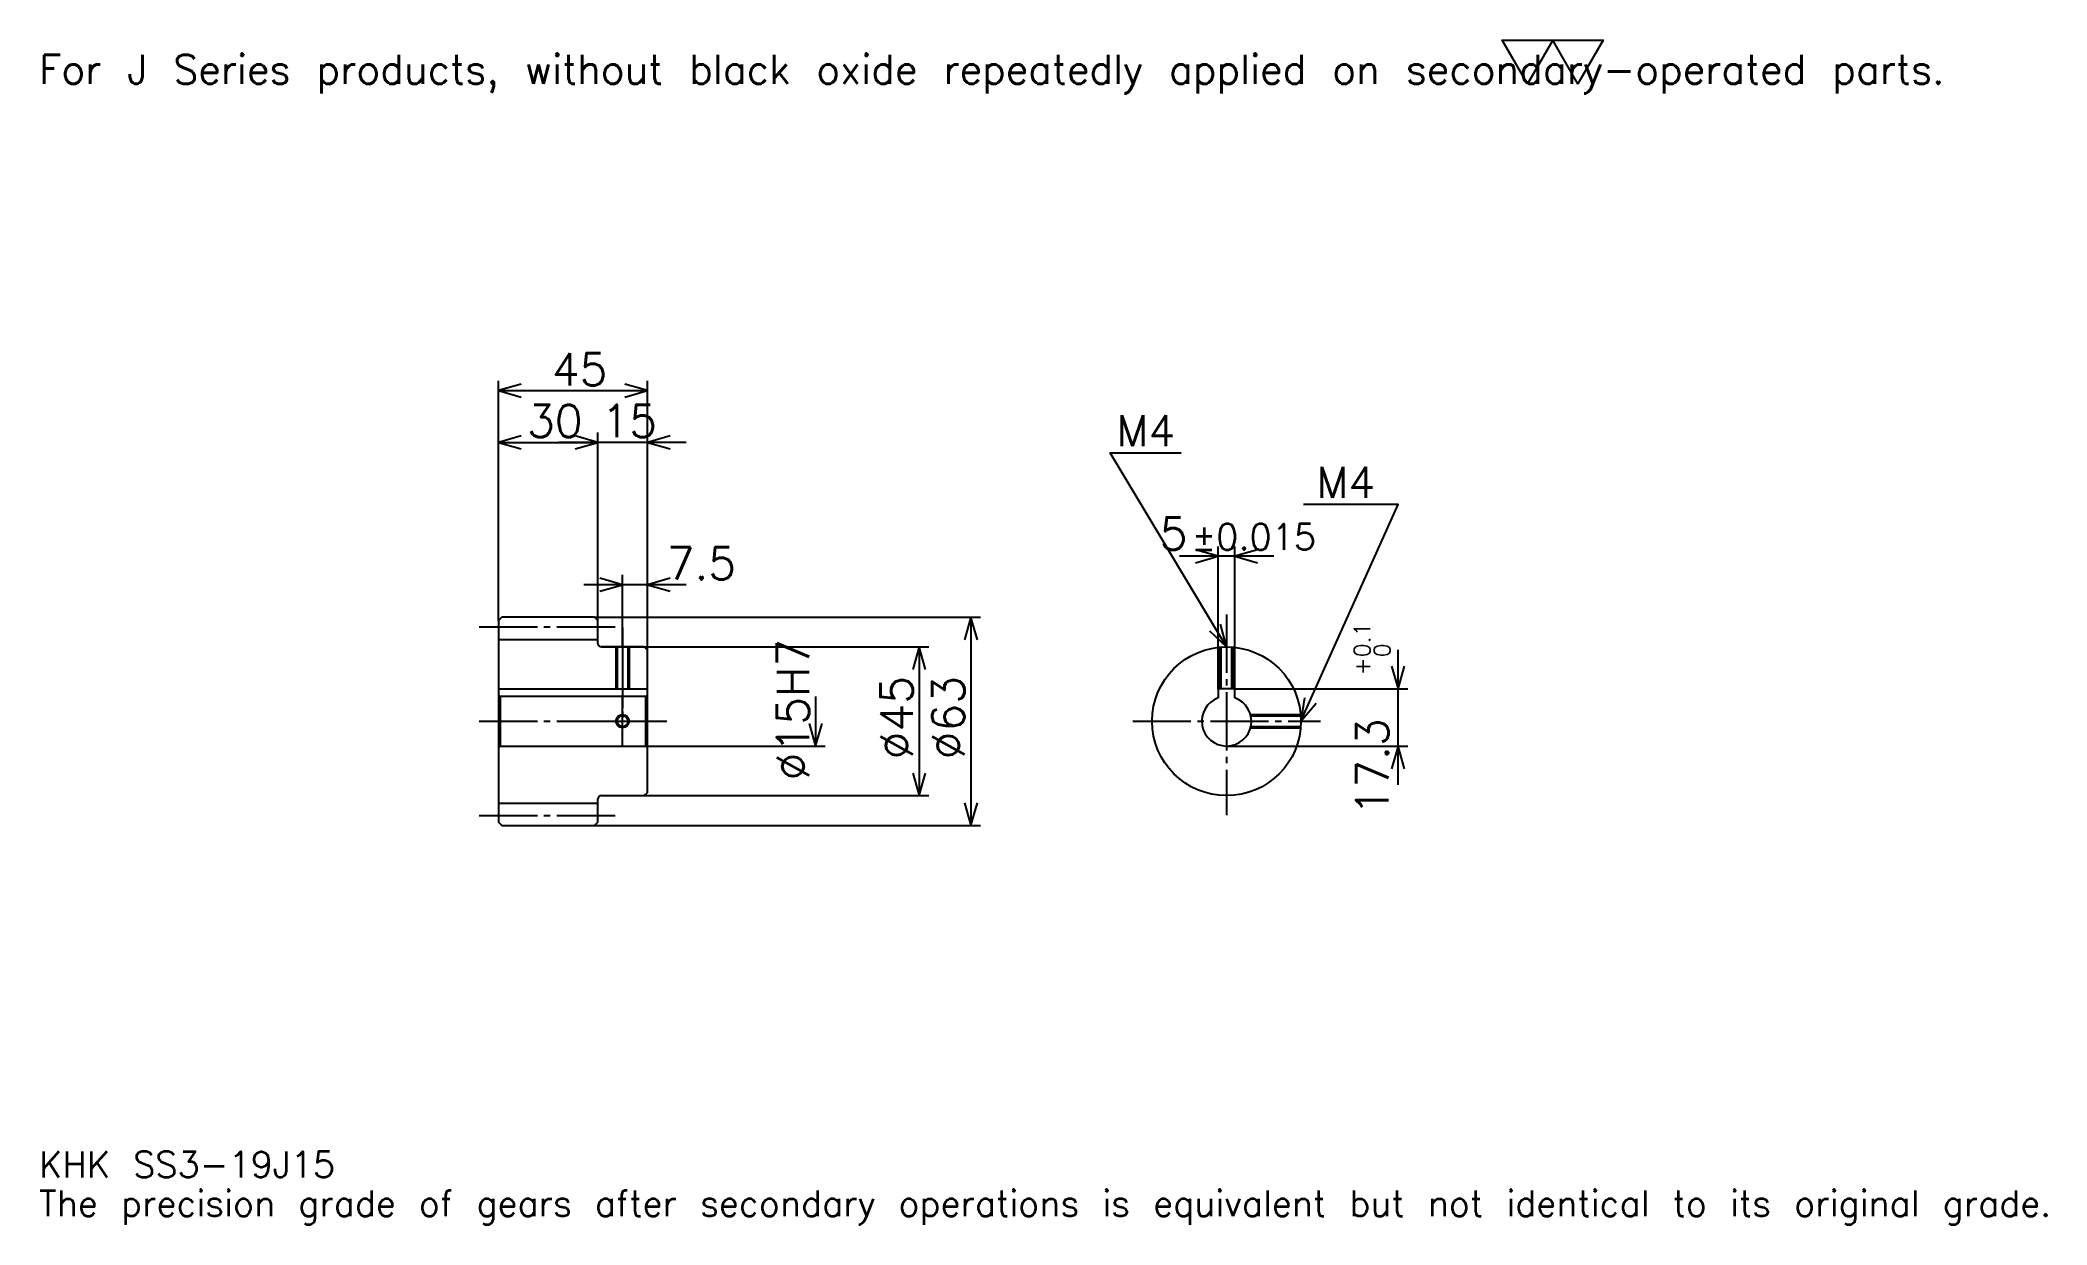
# Model space of a CAD drawing. Extents: x 20 to 627, y 7 to 365.
import ezdxf

# ---------------------------------------------------------------- set-up
doc = ezdxf.new("R2010")
doc.units = 0
doc.linetypes.add('DASHDOT', pattern=[23.478262, 17.608696, -1.956522, 1.956522, -1.956522])
doc.layers.get('0').update_dxf_attribs({"linetype": 'CONTINUOUS'})
doc.layers.add('DASHDOT', color=6, linetype='DASHDOT')
doc.styles.add('KANJI', font='TXT', dxfattribs={"bigfont": 'BIGFONT'})

msp = doc.modelspace()

# ---------------------------------------------------------------- linework, layer by layer
at = {"color": 5}
for p, q in [((158.478271, 190.956512), (158.478271, 262.369568)), ((203.478271, 190.956512), (203.478271, 262.369568)), ((158.478271, 259.434784), (203.478271, 259.434784)), ((158.478271, 243.782593), (188.478271, 243.782593)), ((215.217407, 243.782593), (176.739136, 243.782593)), ((188.478271, 190.956512), (188.478271, 246.717377)), ((392.826111, 209.347809), (364.347839, 209.347809)), ((376.086975, 169.256516), (376.086975, 212.282593)), ((381.086975, 169.256516), (381.086975, 212.282593)), ((215.217407, 200.73912), (184.239136, 200.73912)), ((195.978271, 190.956512), (195.978271, 203.673904)), ((158.478271, 189.956512), (158.478271, 190.956512)), ((187.478271, 190.956512), (203.478271, 190.956512)), ((188.478271, 189.956512), (188.478271, 190.956512)), ((195.978271, 181.956512), (195.978271, 190.956512)), ((195.978271, 181.956512), (195.978271, 190.956512)), ((203.478271, 190.956512), (304.239136, 190.956512)), ((203.478271, 180.956512), (203.478271, 190.956512)), ((301.304352, 190.956512), (301.304352, 127.956512)), ((189.478271, 181.956512), (203.478271, 181.956512)), ((203.478271, 181.956512), (288.586975, 181.956512)), ((285.652191, 181.956512), (285.652191, 136.956512)), ((430.434784, 140.217377), (430.434784, 180.995636)), ((254.347839, 166.956512), (254.347839, 151.956512)), ((381.086975, 169.256516), (433.369568, 169.256516)), ((203.478271, 151.956512), (257.282623, 151.956512)), ((378.586975, 151.956512), (433.369568, 151.956512)), ((189.478271, 136.956512), (203.478271, 136.956512)), ((203.478271, 136.956512), (288.586975, 136.956512)), ((187.478271, 127.956512), (203.478271, 127.956512)), ((203.478271, 127.956512), (304.239136, 127.956512))]:
    msp.add_line(p, q, dxfattribs=at)
at = {"color": 4}
for p, q in [((158.478271, 184.206512), (188.478271, 184.206512)), ((158.478271, 169.256516), (203.478271, 169.256516)), ((158.978271, 166.956512), (158.978271, 151.956512)), ((202.978271, 166.956512), (203.478271, 167.456512)), ((202.978271, 151.956512), (203.478271, 151.456512)), ((158.478271, 134.706512), (188.478271, 134.706512))]:
    msp.add_line(p, q, dxfattribs=at)
at = {"color": 7}
msp.add_lwpolyline([(469.565216, 352.17392), (461.934784, 365.399994), (492.456512, 365.399994), (484.82608, 352.17392), (477.195648, 365.399994), (469.565216, 352.17392)], dxfattribs=at)
at = {"color": 5}
for points in [[(165.326096, 261.391296), (158.478271, 259.434784), (165.326096, 257.478271)], [(196.630447, 257.478271), (203.478271, 259.434784), (196.630447, 261.391296)], [(165.326096, 245.73912), (158.478271, 243.782593), (165.326096, 241.82608)], [(181.630447, 241.82608), (188.478271, 243.782593), (181.630447, 245.73912)], [(181.630447, 241.82608), (188.478271, 243.782593), (181.630447, 245.73912)], [(210.326096, 245.73912), (203.478271, 243.782593), (210.326096, 241.82608)], [(378.586975, 181.956512), (343.369568, 240.652161), (364.891296, 240.652161)], [(401.086975, 159.456512), (430.434784, 225), (401.869568, 225)], [(369.239136, 207.391296), (376.086975, 209.347809), (369.239136, 211.304337)], [(387.934784, 211.304337), (381.086975, 209.347809), (387.934784, 207.391296)], [(189.130447, 198.782593), (195.978271, 200.73912), (189.130447, 202.695648)], [(210.326096, 202.695648), (203.478271, 200.73912), (210.326096, 198.782593)], [(303.260864, 184.108688), (301.304352, 190.956512), (299.347839, 184.108688)], [(373.386078, 186.821854), (378.586975, 181.956512), (376.741486, 188.835098)], [(287.608704, 175.108688), (285.652191, 181.956512), (283.695679, 175.108688)], [(428.478271, 176.10434), (430.434784, 169.256516), (432.391296, 176.10434)], [(402.099731, 166.505981), (401.086975, 159.456512), (405.671112, 164.90686)], [(252.391327, 158.804337), (254.347839, 151.956512), (256.304352, 158.804337)], [(432.391296, 145.108688), (430.434784, 151.956512), (428.478271, 145.108688)], [(283.695679, 143.804337), (285.652191, 136.956512), (287.608704, 143.804337)], [(299.347839, 134.804337), (301.304352, 127.956512), (303.260864, 134.804337)]]:
    msp.add_lwpolyline(points, dxfattribs=at)
at = {"color": 4}
for points in [[(188.478271, 182.956512), (188.478271, 189.956512), (187.478271, 190.956512), (159.478271, 190.956512), (158.478271, 189.956512), (158.478271, 151.456512)], [(189.478271, 136.956512), (202.478271, 136.956512), (203.478271, 137.956512), (203.478271, 180.956512), (202.478271, 181.956512), (189.478271, 181.956512)], [(193.978271, 181.956512), (193.978271, 169.256516)], [(194.358276, 181.956512), (194.358276, 169.256516)], [(197.598267, 181.956512), (197.598267, 169.256516)], [(197.978271, 181.956512), (197.978271, 169.256516)], [(376.586975, 169.256516), (376.586975, 181.867447)], [(376.96698, 169.256516), (376.96698, 181.898117)], [(380.20697, 169.256516), (380.20697, 181.898117)], [(380.586975, 169.256516), (380.586975, 181.867447)], [(158.478271, 151.456512), (158.978271, 151.956512), (202.978271, 151.956512), (202.978271, 166.956512), (158.978271, 166.956512), (158.478271, 167.456512)], [(381.086975, 166.527588), (381.086975, 169.256516), (376.086975, 169.256516), (376.086975, 166.527588)], [(385.815369, 161.456512), (400.997894, 161.456512)], [(385.909912, 161.076508), (401.028564, 161.076508)], [(385.909912, 157.836517), (401.028564, 157.836517)], [(385.815369, 157.456512), (400.997894, 157.456512)], [(158.478271, 151.456512), (158.478271, 128.956512), (159.478271, 127.956512), (187.478271, 127.956512), (188.478271, 128.956512), (188.478271, 135.956512)]]:
    msp.add_lwpolyline(points, dxfattribs=at)
for centre, radius in [((378.586975, 159.456512), 22.5), ((195.978271, 159.456512), 1.62)]:
    msp.add_circle(centre, radius, dxfattribs=at)
at = {"color": 7}
msp.add_circle((195.978271, 159.456512), 2, dxfattribs=at)
at = {"color": 4}
for centre, radius, start, end in [((189.478271, 182.956512), 1, 180, 270), ((378.586975, 159.456512), 7.5, 109.471220943, 70.528779057), ((189.478271, 135.956512), 1, 90, 180)]:
    msp.add_arc(centre, radius, start, end, dxfattribs=at)
at = {"layer": 'DASHDOT', "color": 7}
for p, q in [((378.586975, 191.73912), (378.586975, 131.086945)), ((152.608704, 187.956512), (194.347839, 187.956512)), ((195.978271, 181.956512), (195.978271, 159.456512)), ((152.608704, 159.456512), (209.347839, 159.456512)), ((350.217407, 159.456512), (406.956543, 159.456512)), ((152.608704, 130.956512), (194.347839, 130.956512))]:
    msp.add_line(p, q, dxfattribs=at)
for points in [[(195.978271, 187.82608), (195.978271, 163.386948)], [(195.978271, 151.586945), (195.978271, 167.32608)], [(188.108704, 159.456512), (203.847839, 159.456512)]]:
    msp.add_lwpolyline(points, dxfattribs=at)

# ---------------------------------------------------------------- texts
at = {"color": 7, "style": 'KANJI'}
for s, height, p in [('For J Series products, without black oxide repeatedly applied on secondary-operated parts.', 8.804348, (19.565218, 352.17392)), ('45', 9.782609, (174.619568, 261)), ('30', 9.782609, (167.119568, 245.347809)), ('15', 9.782609, (189.619568, 245.347809)), ('M4', 9.391305, (345.326111, 242.608688)), ('M4', 9.391305, (405.782593, 226.956512)), ('5', 9.782609, (358.393738, 211.304337)), ('%%p0.015', 7.826087, (368.077301, 211.304337)), ('7.5', 9.782609, (209.347839, 202.304337)), ('KHK SS3-19J15', 7.826087, (19.565218, 21.52174)), ('The precision grade of gears after secondary operations is equivalent but not identical to its original grade.', 7.826087, (19.565218, 9.782609))]:
    msp.add_text(s, height=height, dxfattribs=at).set_placement(p)
for s, height, p in [('%%c15H7', 9.782609, (252.391327, 141.603256)), ('0.1', 4.891304, (422.021729, 178.804047)), ('0', 4.891304, (428.086945, 178.804047)), ('+', 4.891304, (422.021729, 173.32579)), ('%%c45', 9.782609, (283.695679, 147.961945)), ('%%c63', 9.782609, (299.347839, 147.961945)), ('17.3', 9.782609, (427.5, 130.982788))]:
    msp.add_text(s, height=height, rotation=90, dxfattribs=at).set_placement(p)

doc.saveas('drawing.dxf')
